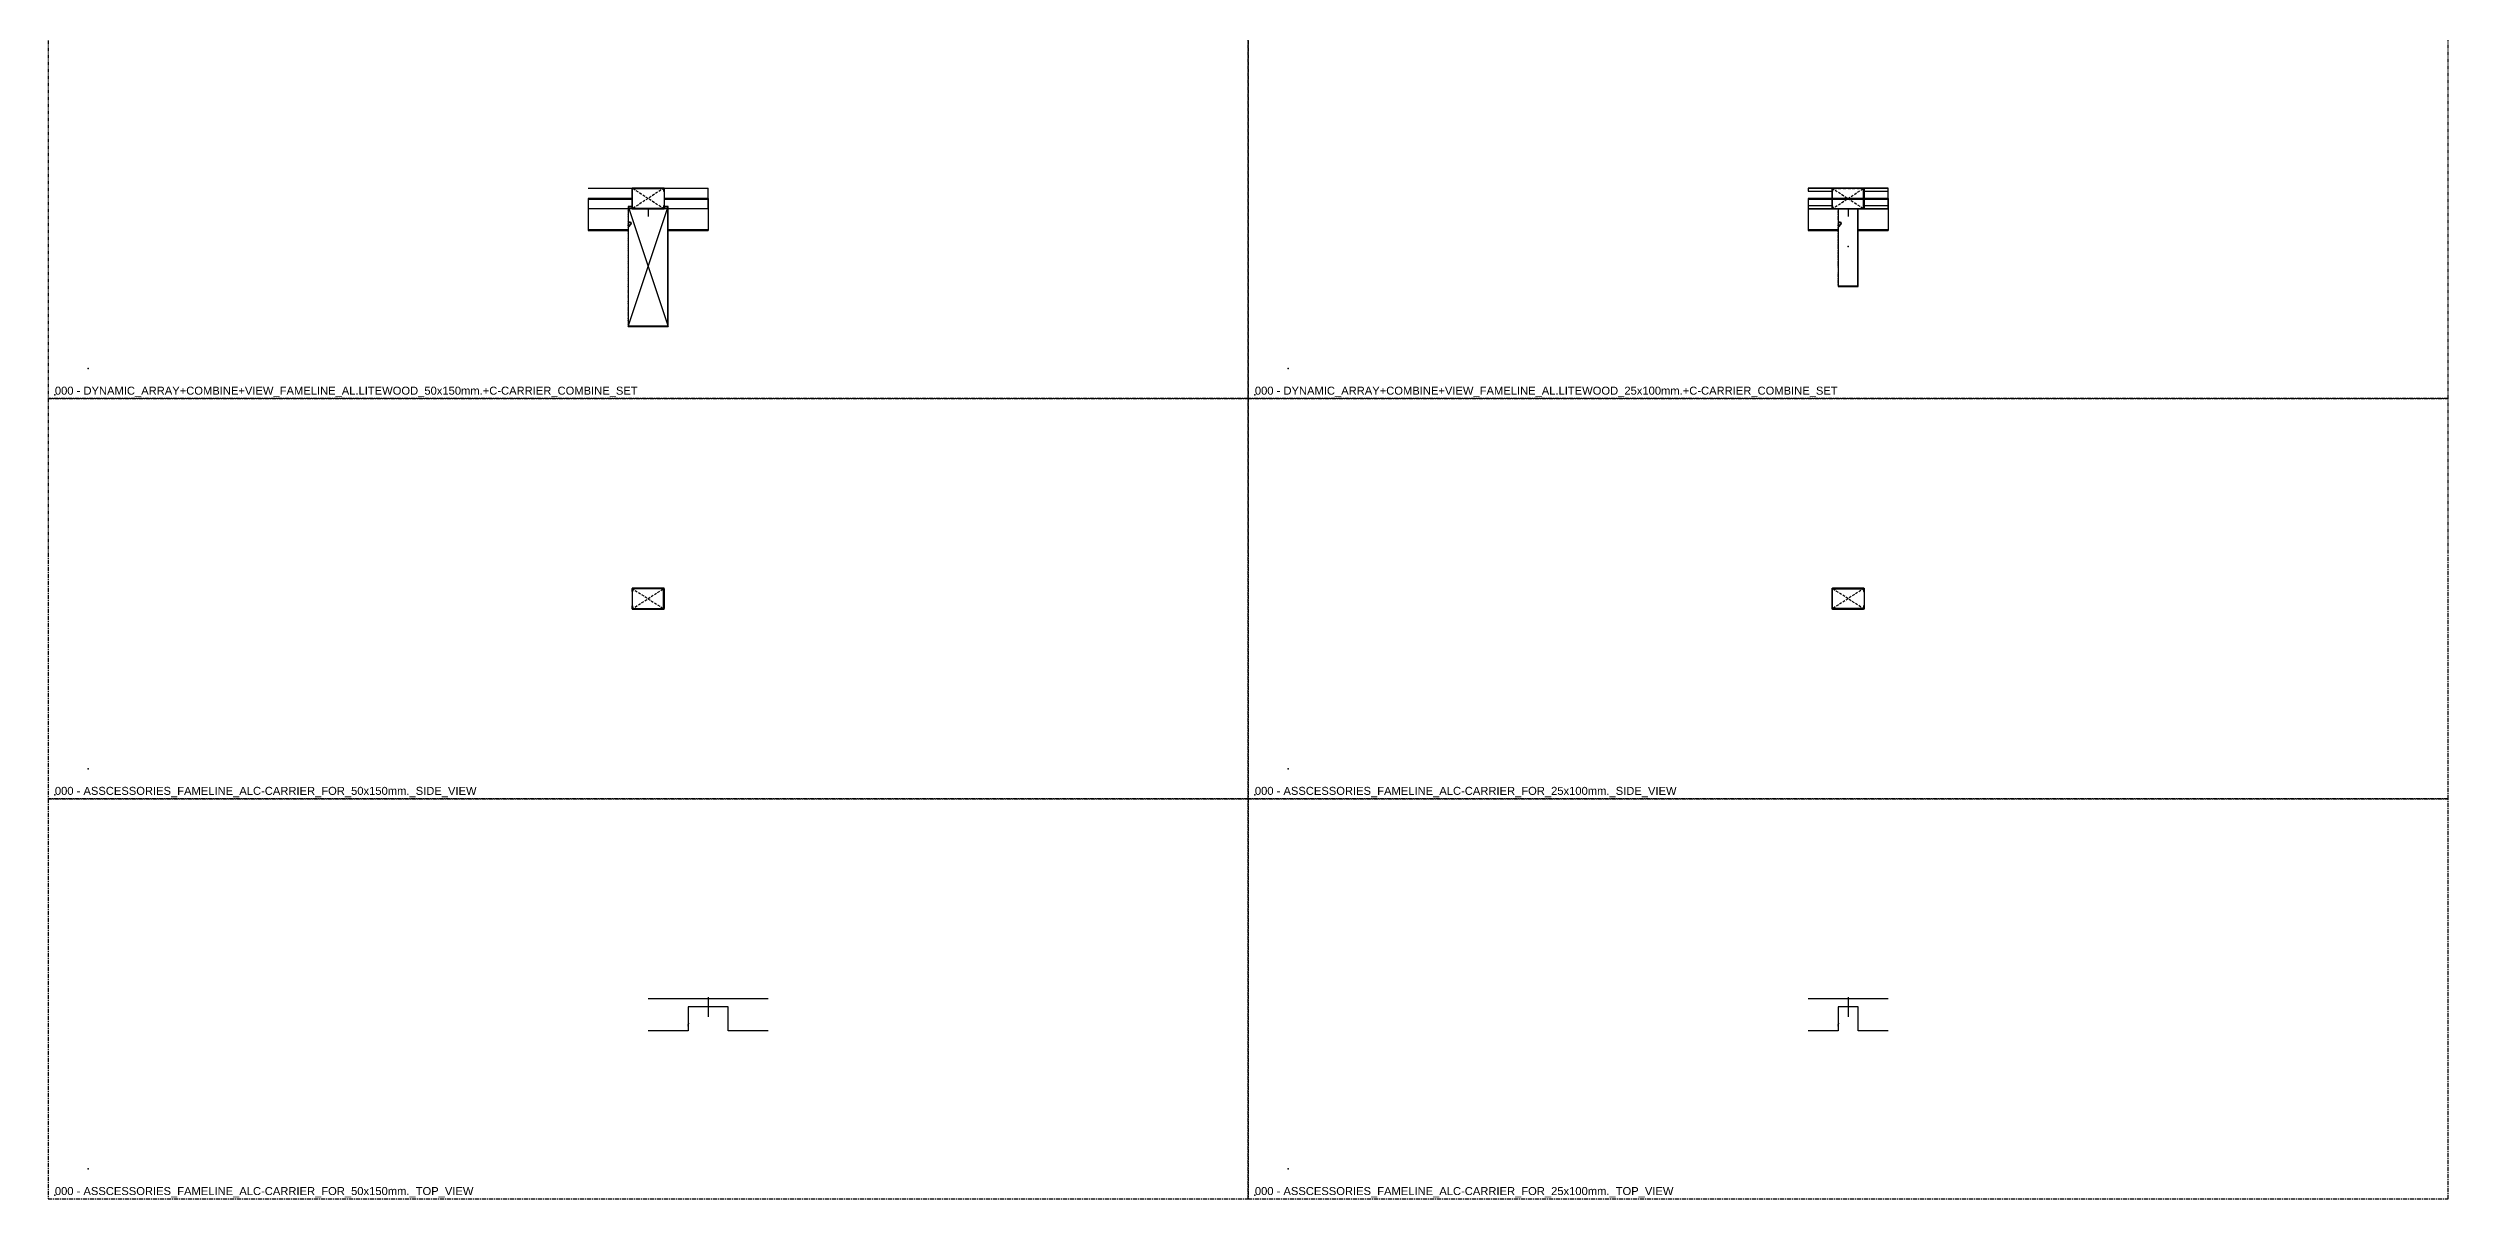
# Model space of a CAD drawing. Header units: millimetres. Extents: x -244126 to 368105, y -173968 to 259060.
# Drawn here: x 161884 to 164884, y 15266 to 16704 of the extents above; entities that cross this region are included whole.
import ezdxf
from ezdxf.enums import TextEntityAlignment as Align

# ---------------------------------------------------------------- set-up
doc = ezdxf.new("R2010")
doc.units = ezdxf.units.MM
doc.header["$MEASUREMENT"] = 0
for name, pattern in [('005_GG_TA_LINE', [13.75, 5, -1.25, 1.25, -1.25, 5]), ('HIDDEN', [9.525, 6.35, -3.175]), ('SLD-Solid', [0])]:
    doc.linetypes.add(name, pattern=pattern)
for name, color, linetype in [('000 - H A T C H', 8, 'Continuous'), ('000 - SYMBOL CON', 1, 'Continuous'), ('000 - WIPEOUT', 250, 'Continuous'), ('001 - ASCESSORIES', 1, 'Continuous'), ('A02_LITEWOOD', 7, 'Continuous'), ('A03_SUN LOUVER', 7, 'Continuous'), ('A04_TUBE SERIES', 7, 'Continuous')]:
    doc.layers.add(name, color=color, linetype=linetype)
doc.styles.get("Standard").update_dxf_attribs({"font": 'arial.ttf'})
doc.styles.add('TA', font='Cordia New.ttf', dxfattribs={"height": 4.5})
pattern_1 = [(45, (-15462.6393, 6516.9696), (-0.67351921, 0.67351921), []), (45, (-15462.1903, 6516.9696), (-0.67351921, 0.67351921), [])]
pattern_2 = [(315, (-64.94725, 225.887), (0.6735192, 0.6735192), []), (315, (-64.94725, 225.438), (0.6735192, 0.6735192), [])]

# ---------------------------------------------------------------- blocks, each defined once
blk = doc.blocks.new('000 - ASSCESSORIES_FAMELINE_ALC-CARRIER_FOR_50x150mm._SIDE_VIEW')
blk.add_wipeout([(-20, -13), (20, -13), (20, 13), (-20, 13)]).dxf.layer = '000 - WIPEOUT'
at = {"layer": '000 - H A T C H'}
h = blk.add_hatch(dxfattribs=at)
h.set_pattern_fill('ANSI32', color=256, scale=0.1)
h.set_pattern_definition(pattern_1)
edge = h.paths.add_edge_path()
edge.add_line((-20, 9), (-20, 12.3))
edge.add_arc((-19.3, 12.3), 0.7, 90, 180, ccw=False)
edge.add_line((-19.3, 13), (19.3, 13))
edge.add_arc((19.3, 12.3), 0.7, 0, 90, ccw=False)
edge.add_line((20, 12.3), (20, -12.3))
edge.add_arc((19.3, -12.3), 0.7, 270, 360, ccw=False)
edge.add_line((19.3, -13), (-19.3, -13))
edge.add_arc((-19.3, -12.3), 0.7, 180, 270, ccw=False)
edge.add_line((-20, -12.3), (-20, -9))
edge.add_line((-20, -9), (-19.3, -9))
edge.add_line((-19.3, -9), (-19.3, -12.1))
edge.add_arc((-19.1, -12.1), 0.2, 180, 270)
edge.add_line((-19.1, -12.3), (19.1, -12.3))
edge.add_arc((19.1, -12.1), 0.2, 270, 360)
edge.add_line((19.3, -12.1), (19.3, 12.1))
edge.add_arc((19.1, 12.1), 0.2, 0, 90)
edge.add_line((19.1, 12.3), (-19.1, 12.3))
edge.add_arc((-19.1, 12.1), 0.2, 90, 180)
edge.add_line((-19.3, 12.1), (-19.3, 9))
edge.add_line((-19.3, 9), (-20, 9))
at = {"layer": '000 - SYMBOL CON', "color": 8, "linetype": 'HIDDEN', "ltscale": 0.5}
for points in [[(-20, -13), (20, 13)], [(-20, 13), (20, -13)]]:
    blk.add_lwpolyline(points, dxfattribs=at)
at = {"layer": '001 - ASCESSORIES', "color": 0}
blk.add_lwpolyline([(-20, 9), (-20, 12.3, -0.414214), (-19.3, 13), (19.3, 13, -0.414214), (20, 12.3), (20, -12.3, -0.414214), (19.3, -13), (-19.3, -13, -0.414214), (-20, -12.3), (-20, -9), (-19.3, -9), (-19.3, -12.1, 0.414214), (-19.1, -12.3), (19.1, -12.3, 0.414214), (19.3, -12.1), (19.3, 12.1, 0.414214), (19.1, 12.3), (-19.1, 12.3, 0.414214), (-19.3, 12.1), (-19.3, 9)], format="xyb", close=True, dxfattribs=at)
at = {"layer": 'Defpoints', "color": 250}
blk.add_lwpolyline([(-20, -13), (20, -13), (20, 13), (-20, 13)], close=True, dxfattribs=at)
blk = doc.blocks.new('000 - ASSCESSORIES_FAMELINE_ALC-CARRIER_FOR_50x150mm._TOP_VIEW')
at = {"layer": '001 - ASCESSORIES', "color": 0}
for p, q in [((0, 150), (0, 0)), ((40, 150), (40, 100)), ((40, 50), (40, 0))]:
    blk.add_line(p, q, dxfattribs=at)
at = {"layer": '001 - ASCESSORIES', "color": 0, "linetype": 'SLD-Solid', "lineweight": 15}
blk.add_line((32, 50), (31.2, 50.2), dxfattribs=at)
at = {"layer": '001 - ASCESSORIES', "color": 0}
for points in [[(40, 100), (10, 100), (10, 50), (40, 50)], [(34.2, 50), (30.4, 51.1), (30.3, 50.5)], [(32, 50), (30.3, 50.5)]]:
    blk.add_lwpolyline(points, dxfattribs=at)
at = {"layer": '001 - ASCESSORIES', "color": 0, "linetype": 'SLD-Solid', "lineweight": 15}
blk.add_arc((270.3, 886), 868.8, 253.9699, 254.0359, dxfattribs=at)
at = {"layer": 'Defpoints', "color": 250}
blk.add_lwpolyline([(-2.3, 75), (22.3, 75)], dxfattribs=at)
blk = doc.blocks.new('*U3118')
at = {"color": 250}
blk.add_wipeout([(-50, -12.5), (50, -12.5), (50, 12.5), (-50, 12.5)], dxfattribs=at).dxf.layer = '000 - WIPEOUT'
blk.add_point((0, 0))
at = {"layer": 'A02_LITEWOOD', "color": 0, "linetype": 'SLD-Solid', "lineweight": 15}
blk.add_lwpolyline([(-48.4, -1.8), (-47.7, -1.8), (-47.7, 1.3, 0.414214), (-48.6, 2.2), (-49.1, 2.2, 0.414214), (-50, 1.3), (-50, -11.4, 0.414214), (-48.9, -12.5), (-31.2, -12.5, 0.414214), (-30, -11.4), (-30, -9.9, -0.616061), (-28.5, -9.2), (-24.4, -12.3, 0.164473), (-23.9, -12.5), (48.8, -12.5, 0.414214), (50, -11.4), (50, 11.3, 0.414214), (48.8, 12.5), (-48.9, 12.5, 0.414214), (-50, 11.3), (-50, 3.2, 0.414214), (-49.1, 2.3), (-48.5, 2.3, -0.414214), (-47.6, 1.4), (-47.6, -1.8, -0.414214), (-48, -2.2), (-48, -2.2, -0.414214), (-48.5, -1.8), (-48.5, 1.4), (-49.2, 1.4), (-49.2, -1.8, 1.000966), (-46.9, -1.8), (-46.9, 1.4, 0.414214), (-48.5, 3), (-49.1, 3, -0.414214), (-49.3, 3.2), (-49.3, 11.3, -0.414214), (-48.9, 11.8), (48.8, 11.8, -0.414214), (49.3, 11.3), (49.3, -11.4, -0.414214), (48.8, -11.8), (-23.9, -11.8, -0.164473), (-24, -11.8), (-28.1, -8.6, 0.617259), (-30.7, -9.9), (-30.7, -11.4, -0.414214), (-31.2, -11.8), (-48.9, -11.8, -0.414214), (-49.3, -11.4), (-49.3, 1.3, -0.414214), (-49.1, 1.5), (-48.6, 1.5, -0.414214), (-48.4, 1.3)], format="xyb", close=True, dxfattribs=at)
blk = doc.blocks.new('000 - FAMELINE_AL.LITEWOOD_25x100mm._CUT_VIEW')
at = {"color": 250}
blk.add_wipeout([(-50, 12.5), (-50, -12.5), (50, -12.5), (50, 12.5)], dxfattribs=at).dxf.layer = '000 - WIPEOUT'
at = {"layer": '000 - H A T C H'}
h = blk.add_hatch(dxfattribs=at)
h.set_pattern_fill('ANSI32', color=256, scale=2)
edge = h.paths.add_edge_path()
edge.add_line((-48.4, -1.8), (-47.7, -1.8))
edge.add_line((-47.7, -1.8), (-47.7, 1.3))
edge.add_arc((-48.6, 1.3), 0.9, 360, 450)
edge.add_line((-48.6, 2.2), (-49.1, 2.2))
edge.add_arc((-49.1, 1.3), 0.9, 90, 180)
edge.add_line((-50, 1.3), (-50, -11.4))
edge.add_arc((-48.8, -11.3), 1.15, 180, 270)
edge.add_line((-48.9, -12.5), (-31.2, -12.5))
edge.add_arc((-31.2, -11.3), 1.15, 270, 360)
edge.add_line((-30, -11.4), (-30, -9.9))
edge.add_arc((-29.1, -9.9), 0.938, 53.0492, 179.5916, ccw=False)
edge.add_line((-28.5, -9.2), (-24.4, -12.3))
edge.add_arc((-23.9, -11.6), 0.9, 232.64, 270)
edge.add_line((-23.9, -12.5), (48.8, -12.5))
edge.add_arc((48.8, -11.3), 1.15, 270, 360)
edge.add_line((50, -11.4), (50, 11.3))
edge.add_arc((48.9, 11.3), 1.15, 360, 450)
edge.add_line((48.9, 12.5), (-48.8, 12.5))
edge.add_arc((-48.8, 11.3), 1.15, 90, 180)
edge.add_line((-50, 11.4), (-50, 3.2))
edge.add_arc((-49.1, 3.2), 0.9, 180, 270)
edge.add_line((-49.1, 2.3), (-48.5, 2.3))
edge.add_arc((-48.5, 1.4), 0.9, 0, 90, ccw=False)
edge.add_line((-47.6, 1.4), (-47.6, -1.8))
edge.add_arc((-48, -1.8), 0.45, 270, 360, ccw=False)
edge.add_line((-48, -2.2), (-48, -2.2))
edge.add_arc((-48, -1.8), 0.45, 180, 270, ccw=False)
edge.add_line((-48.5, -1.8), (-48.5, 1.4))
edge.add_line((-48.5, 1.4), (-49.2, 1.4))
edge.add_line((-49.2, 1.4), (-49.2, -1.8))
edge.add_arc((-48, -1.8), 1.17, 179.8894, 360)
edge.add_line((-46.9, -1.8), (-46.9, 1.4))
edge.add_arc((-48.5, 1.4), 1.6, 360, 450)
edge.add_line((-48.5, 3), (-49.1, 3))
edge.add_arc((-49.1, 3.2), 0.2, 180, 270, ccw=False)
edge.add_line((-49.3, 3.2), (-49.3, 11.4))
edge.add_arc((-48.8, 11.4), 0.45, 90, 180, ccw=False)
edge.add_line((-48.8, 11.8), (48.9, 11.8))
edge.add_arc((48.9, 11.4), 0.45, 0, 90, ccw=False)
edge.add_line((49.3, 11.4), (49.3, -11.4))
edge.add_arc((48.8, -11.3), 0.45, 270, 360, ccw=False)
edge.add_line((48.8, -11.8), (-23.9, -11.8))
edge.add_arc((-23.9, -11.6), 0.2, 232.64, 270, ccw=False)
edge.add_line((-24, -11.8), (-28.1, -8.6))
edge.add_arc((-29.1, -9.9), 1.64, 52.9496, 179.691)
edge.add_line((-30.7, -9.9), (-30.7, -11.4))
edge.add_arc((-31.1, -11.3), 0.45, 270, 360, ccw=False)
edge.add_line((-31.2, -11.8), (-48.9, -11.8))
edge.add_arc((-48.9, -11.3), 0.45, 180, 270, ccw=False)
edge.add_line((-49.3, -11.4), (-49.3, 1.3))
edge.add_arc((-49.1, 1.3), 0.2, 90, 180, ccw=False)
edge.add_line((-49.1, 1.5), (-48.6, 1.5))
edge.add_arc((-48.6, 1.3), 0.2, 0, 90, ccw=False)
edge.add_line((-48.4, 1.3), (-48.4, -1.8))
h.paths.add_polyline_path([(-50, -12.5), (50, -12.5), (50, 12.5), (-50, 12.5)], flags=0)
at = {"layer": 'Defpoints', "color": 250}
blk.add_lwpolyline([(-50, 12.5), (-50, -12.5), (50, -12.5), (50, 12.5)], close=True, dxfattribs=at)
at = {"layer": 'A02_LITEWOOD', "color": 0}
blk.add_blockref('*U3118', (0, 0), dxfattribs=at)
at = {"layer": 'A03_SUN LOUVER', "color": 0}
blk.add_point((0, 0), dxfattribs=at)
blk = doc.blocks.new('000 - ASSCESSORIES_FAMELINE_ALC-CARRIER_FOR_25x100mm._TOP_VIEW')
at = {"layer": '001 - ASCESSORIES', "color": 0}
for p, q in [((0, 100), (0, 0)), ((40, 100), (40, 62.5)), ((40, 37.5), (40, 0))]:
    blk.add_line(p, q, dxfattribs=at)
at = {"layer": '001 - ASCESSORIES', "color": 0, "linetype": 'SLD-Solid', "lineweight": 15}
blk.add_line((32, 37.5), (31.2, 37.7), dxfattribs=at)
at = {"layer": '001 - ASCESSORIES', "color": 0}
for points in [[(40, 62.5), (10, 62.5), (10, 37.5), (40, 37.5)], [(34.2, 37.5), (30.4, 38.6), (30.3, 38)], [(32, 37.5), (30.3, 38)]]:
    blk.add_lwpolyline(points, dxfattribs=at)
at = {"layer": '001 - ASCESSORIES', "color": 0, "linetype": 'SLD-Solid', "lineweight": 15}
blk.add_arc((270.3, 873.5), 868.8, 253.9699, 254.0359, dxfattribs=at)
at = {"layer": 'Defpoints', "color": 250}
blk.add_lwpolyline([(-2.3, 50), (22.3, 50)], dxfattribs=at)
blk = doc.blocks.new('000 - ASSCESSORIES_FAMELINE_ALC-CARRIER_FOR_25x100mm._SIDE_VIEW')
blk.add_wipeout([(-20, -13), (20, -13), (20, 13), (-20, 13)]).dxf.layer = '000 - WIPEOUT'
at = {"layer": '000 - H A T C H'}
h = blk.add_hatch(dxfattribs=at)
h.set_pattern_fill('ANSI32', color=256, scale=0.1)
h.set_pattern_definition(pattern_1)
edge = h.paths.add_edge_path()
edge.add_line((-20, 9), (-20, 12.3))
edge.add_arc((-19.3, 12.3), 0.7, 90, 180, ccw=False)
edge.add_line((-19.3, 13), (19.3, 13))
edge.add_arc((19.3, 12.3), 0.7, 0, 90, ccw=False)
edge.add_line((20, 12.3), (20, -12.3))
edge.add_arc((19.3, -12.3), 0.7, 270, 360, ccw=False)
edge.add_line((19.3, -13), (-19.3, -13))
edge.add_arc((-19.3, -12.3), 0.7, 180, 270, ccw=False)
edge.add_line((-20, -12.3), (-20, -9))
edge.add_line((-20, -9), (-19.3, -9))
edge.add_line((-19.3, -9), (-19.3, -12.1))
edge.add_arc((-19.1, -12.1), 0.2, 180, 270)
edge.add_line((-19.1, -12.3), (19.1, -12.3))
edge.add_arc((19.1, -12.1), 0.2, 270, 360)
edge.add_line((19.3, -12.1), (19.3, 12.1))
edge.add_arc((19.1, 12.1), 0.2, 0, 90)
edge.add_line((19.1, 12.3), (-19.1, 12.3))
edge.add_arc((-19.1, 12.1), 0.2, 90, 180)
edge.add_line((-19.3, 12.1), (-19.3, 9))
edge.add_line((-19.3, 9), (-20, 9))
at = {"layer": '000 - SYMBOL CON', "color": 8, "linetype": 'HIDDEN', "ltscale": 0.5}
for points in [[(-20, -13), (20, 13)], [(-20, 13), (20, -13)]]:
    blk.add_lwpolyline(points, dxfattribs=at)
at = {"layer": '001 - ASCESSORIES', "color": 0}
blk.add_lwpolyline([(-20, 9), (-20, 12.3, -0.414214), (-19.3, 13), (19.3, 13, -0.414214), (20, 12.3), (20, -12.3, -0.414214), (19.3, -13), (-19.3, -13, -0.414214), (-20, -12.3), (-20, -9), (-19.3, -9), (-19.3, -12.1, 0.414214), (-19.1, -12.3), (19.1, -12.3, 0.414214), (19.3, -12.1), (19.3, 12.1, 0.414214), (19.1, 12.3), (-19.1, 12.3, 0.414214), (-19.3, 12.1), (-19.3, 9)], format="xyb", close=True, dxfattribs=at)
at = {"layer": 'Defpoints', "color": 250}
blk.add_lwpolyline([(-20, -13), (20, -13), (20, 13), (-20, 13)], close=True, dxfattribs=at)
blk = doc.blocks.new('*U3028')
at = {"layer": 'A02_LITEWOOD', "color": 0, "rotation": 270}
blk.add_blockref('000 - FAMELINE_AL.LITEWOOD_25x100mm._CUT_VIEW', (0, -60), dxfattribs=at)
at = {"layer": 'A04_TUBE SERIES', "color": 0, "style": 'TA', "flags": 1}
for tag, p in [('ITEM_VALUE', (50, -212.5)), ('PRODUCT_NAME_VALUE', (300, -212.5)), ('ITEM_NUMBER_VALUE', (600, -212.5)), ('PRODUCT_CODE_VALUE', (800, -212.5)), ('SELLING_PRICE_VALUE', (1000, -212.5)), ('UNIT_VALUE', (1150, -212.5)), ('TYPE_OF_COLOR_VALUE', (1275, -212.5)), ('SECTION_VALUE', (1425, -212.5))]:
    blk.add_attdef(tag, text='', height=9, dxfattribs=at).set_placement(p, align=Align.MIDDLE_CENTER)
at = {"layer": '001 - ASCESSORIES', "color": 4}
for points in [[(-50, -39.3), (-50, -40), (-12.5, -40), (-12.5, -39.3)], [(12.5, -39.3), (12.5, -40), (50, -40), (50, -39.3)]]:
    blk.add_lwpolyline(points, close=True, dxfattribs=at)
at = {"color": 250}
blk.add_wipeout([(-50, -13), (50, -13), (50, 13), (-50, 13)], dxfattribs=at).dxf.layer = '000 - WIPEOUT'
at = {"color": 3}
for points in [[(-50, 9), (50, 9), (50, 13), (-50, 13)], [(-50, -13), (50, -13), (50, -9), (-50, -9)]]:
    blk.add_lwpolyline(points, close=True, dxfattribs=at)
at = {"layer": '001 - ASCESSORIES', "color": 0}
for p, q in [((-50, 0), (-50, -40)), ((50, 0), (50, -40))]:
    blk.add_line(p, q, dxfattribs=at)
at = {"layer": 'A02_LITEWOOD', "color": 0}
blk.add_line((50, -13), (50, 13), dxfattribs=at)
for points in [[(-50, 13), (-12.5, 13), (-12.5, -13), (-50, -13)], [(50, -13), (12.5, -13), (12.5, 13), (50, 13)]]:
    blk.add_lwpolyline(points, dxfattribs=at)
at = {"layer": 'A02_LITEWOOD', "color": 1}
blk.add_lwpolyline([(-12.5, -13), (12.5, -13), (12.5, 13), (-12.5, 13)], close=True, dxfattribs=at)
at = {"layer": '001 - ASCESSORIES', "color": 0, "rotation": 270}
blk.add_blockref('000 - ASSCESSORIES_FAMELINE_ALC-CARRIER_FOR_25x100mm._TOP_VIEW', (-50, 0), dxfattribs=at)
at = {"layer": '001 - ASCESSORIES', "color": 0, "xscale": -1}
blk.add_blockref('000 - ASSCESSORIES_FAMELINE_ALC-CARRIER_FOR_25x100mm._SIDE_VIEW', (0, 0), dxfattribs=at)
at = {"layer": '001 - ASCESSORIES', "color": 0}
blk.add_blockref('000 - ASSCESSORIES_FAMELINE_ALC-CARRIER_FOR_25x100mm._SIDE_VIEW', (0, 0), dxfattribs=at)
at = {"layer": '000 - H A T C H'}
h = blk.add_hatch(dxfattribs=at)
h.set_pattern_fill('ANSI32', color=256, scale=0.1, angle=-90)
h.set_pattern_definition(pattern_2)
h.paths.add_polyline_path([(12.5, -39.3), (12.5, -40), (50, -40), (50, -39.3)])
h.paths.add_polyline_path([(-50, 0), (-50, -0.7), (50, -0.7), (50, 0)])
h.paths.add_polyline_path([(-50, -39.3), (-50, -40), (-12.5, -40), (-12.5, -39.3)])
at = {"layer": '001 - ASCESSORIES', "color": 4}
blk.add_lwpolyline([(-50, 0), (-50, -0.7), (50, -0.7), (50, 0)], close=True, dxfattribs=at)
blk = doc.blocks.new('*U3117')
at = {"color": 250}
blk.add_wipeout([(-75, -25), (75, -25), (75, 25), (-75, 25)], dxfattribs=at).dxf.layer = '000 - WIPEOUT'
blk.add_point((0, 0))
at = {"layer": 'A02_LITEWOOD', "color": 0, "linetype": 'SLD-Solid', "lineweight": 15}
blk.add_lwpolyline([(-73.4, -1.8), (-72.7, -1.8), (-72.7, 1.3, 0.414214), (-73.6, 2.2), (-74.1, 2.2, 0.414214), (-75, 1.3), (-75, -23.9, 0.414214), (-73.9, -25), (-56.2, -25, 0.414214), (-55, -23.9), (-55, -22.4, -0.616061), (-53.5, -21.7), (-49.4, -24.8, 0.164473), (-48.9, -25), (73.8, -25, 0.414214), (75, -23.9), (75, 23.8, 0.414214), (73.8, 25), (-73.9, 25, 0.414214), (-75, 23.8), (-75, 3.2, 0.414214), (-74.1, 2.3), (-73.5, 2.3, -0.414214), (-72.6, 1.4), (-72.6, -1.8, -0.414214), (-73, -2.2), (-73, -2.2, -0.414214), (-73.5, -1.8), (-73.5, 1.4), (-74.2, 1.4), (-74.2, -1.8, 1.000966), (-71.9, -1.8), (-71.9, 1.4, 0.414214), (-73.5, 3), (-74.1, 3, -0.414214), (-74.3, 3.2), (-74.3, 23.8, -0.414214), (-73.9, 24.3), (73.8, 24.3, -0.414214), (74.3, 23.8), (74.3, -23.9, -0.414214), (73.8, -24.3), (-48.9, -24.3, -0.164473), (-49, -24.3), (-53.1, -21.1, 0.617259), (-55.7, -22.4), (-55.7, -23.9, -0.414214), (-56.2, -24.3), (-73.9, -24.3, -0.414214), (-74.3, -23.9), (-74.3, 1.3, -0.414214), (-74.1, 1.5), (-73.6, 1.5, -0.414214), (-73.4, 1.3)], format="xyb", close=True, dxfattribs=at)
blk = doc.blocks.new('000 - FAMELINE_AL.LITEWOOD_50x150mm._CUT_VIEW')
at = {"color": 250}
blk.add_wipeout([(-75, 25), (-75, -25), (75, -25), (75, 25)], dxfattribs=at).dxf.layer = '000 - WIPEOUT'
at = {"layer": '000 - H A T C H'}
h = blk.add_hatch(dxfattribs=at)
h.set_pattern_fill('ANSI32', color=8, scale=5)
h.set_pattern_definition([(45, (0, -84.774), (-1.325825, 1.325825), []), (45, (0.8839, -84.774), (-1.325825, 1.325825), [])])
edge = h.paths.add_edge_path()
edge.add_line((-73.4, -1.8), (-72.7, -1.8))
edge.add_line((-72.7, -1.8), (-72.7, 1.3))
edge.add_arc((-73.6, 1.3), 0.9, 360, 450)
edge.add_line((-73.6, 2.2), (-74.1, 2.2))
edge.add_arc((-74.1, 1.3), 0.9, 90, 180)
edge.add_line((-75, 1.3), (-75, -23.8))
edge.add_arc((-73.8, -23.8), 1.15, 180, 270)
edge.add_line((-73.9, -25), (-56.2, -25))
edge.add_arc((-56.2, -23.8), 1.15, 270, 360)
edge.add_line((-55, -23.9), (-55, -22.4))
edge.add_arc((-54.1, -22.4), 0.938, 53.0492, 179.5916, ccw=False)
edge.add_line((-53.5, -21.7), (-49.4, -24.8))
edge.add_arc((-48.9, -24.1), 0.9, 232.64, 270)
edge.add_line((-48.9, -25), (73.8, -25))
edge.add_arc((73.8, -23.8), 1.15, 270, 360)
edge.add_line((75, -23.9), (75, 23.8))
edge.add_arc((73.9, 23.9), 1.15, 360, 450)
edge.add_line((73.9, 25), (-73.8, 25))
edge.add_arc((-73.8, 23.9), 1.15, 90, 180)
edge.add_line((-75, 23.9), (-75, 3.2))
edge.add_arc((-74.1, 3.2), 0.9, 180, 270)
edge.add_line((-74.1, 2.3), (-73.5, 2.3))
edge.add_arc((-73.5, 1.4), 0.9, 0, 90, ccw=False)
edge.add_line((-72.6, 1.4), (-72.6, -1.8))
edge.add_arc((-73, -1.8), 0.45, 270, 360, ccw=False)
edge.add_line((-73, -2.2), (-73, -2.2))
edge.add_arc((-73, -1.8), 0.45, 180, 270, ccw=False)
edge.add_line((-73.5, -1.8), (-73.5, 1.4))
edge.add_line((-73.5, 1.4), (-74.2, 1.4))
edge.add_line((-74.2, 1.4), (-74.2, -1.8))
edge.add_arc((-73, -1.8), 1.17, 179.8894, 360)
edge.add_line((-71.9, -1.8), (-71.9, 1.4))
edge.add_arc((-73.5, 1.4), 1.6, 360, 450)
edge.add_line((-73.5, 3), (-74.1, 3))
edge.add_arc((-74.1, 3.2), 0.2, 180, 270, ccw=False)
edge.add_line((-74.3, 3.2), (-74.3, 23.9))
edge.add_arc((-73.8, 23.9), 0.45, 90, 180, ccw=False)
edge.add_line((-73.8, 24.3), (73.9, 24.3))
edge.add_arc((73.9, 23.9), 0.45, 0, 90, ccw=False)
edge.add_line((74.3, 23.9), (74.3, -23.9))
edge.add_arc((73.8, -23.8), 0.45, 270, 360, ccw=False)
edge.add_line((73.8, -24.3), (-48.9, -24.3))
edge.add_arc((-48.9, -24.1), 0.2, 232.64, 270, ccw=False)
edge.add_line((-49, -24.3), (-53.1, -21.1))
edge.add_arc((-54.1, -22.4), 1.64, 52.9496, 179.691)
edge.add_line((-55.7, -22.4), (-55.7, -23.8))
edge.add_arc((-56.1, -23.8), 0.45, 270, 360, ccw=False)
edge.add_line((-56.2, -24.3), (-73.9, -24.3))
edge.add_arc((-73.9, -23.8), 0.45, 180, 270, ccw=False)
edge.add_line((-74.3, -23.8), (-74.3, 1.3))
edge.add_arc((-74.1, 1.3), 0.2, 90, 180, ccw=False)
edge.add_line((-74.1, 1.5), (-73.6, 1.5))
edge.add_arc((-73.6, 1.3), 0.2, 0, 90, ccw=False)
edge.add_line((-73.4, 1.3), (-73.4, -1.8))
at = {"color": 3}
blk.add_point((0, 0), dxfattribs=at)
at = {"layer": 'Defpoints', "color": 250}
blk.add_lwpolyline([(-75, 25), (-75, -25), (75, -25), (75, 25)], close=True, dxfattribs=at)
at = {"layer": 'A02_LITEWOOD', "color": 0}
blk.add_blockref('*U3117', (0, 0), dxfattribs=at)
at = {"layer": '000 - SYMBOL CON', "color": 8, "linetype": 'ByBlock'}
for p, q in [((-75, -25), (75, 25)), ((75, -25), (-75, 25))]:
    blk.add_line(p, q, dxfattribs=at)
blk = doc.blocks.new('000 - DYNAMIC_ARRAY+COMBINE+VIEW_FAMELINE_AL.LITEWOOD_50x150mm.+C-CARRIER_COMBINE_SET')
at = {"layer": 'A04_TUBE SERIES', "color": 0, "style": 'TA', "flags": 1}
for tag, p in [('ITEM_VALUE', (50, -212.5)), ('PRODUCT_NAME_VALUE', (300, -212.5)), ('ITEM_NUMBER_VALUE', (600, -212.5)), ('PRODUCT_CODE_VALUE', (800, -212.5)), ('SELLING_PRICE_VALUE', (1000, -212.5)), ('UNIT_VALUE', (1150, -212.5)), ('TYPE_OF_COLOR_VALUE', (1275, -212.5)), ('SECTION_VALUE', (1425, -212.5))]:
    blk.add_attdef(tag, text='', height=9, dxfattribs=at).set_placement(p, align=Align.MIDDLE_CENTER)
at = {"color": 250}
blk.add_wipeout([(-75, -13), (75, -13), (75, 13), (-75, 13)], dxfattribs=at).dxf.layer = '000 - WIPEOUT'
at = {"layer": '001 - ASCESSORIES', "color": 0}
for p, q in [((-75, 0), (-75, -40)), ((75, 0), (75, -40))]:
    blk.add_line(p, q, dxfattribs=at)
at = {"layer": 'A02_LITEWOOD', "color": 0}
blk.add_line((75, -13), (75, 13), dxfattribs=at)
at = {"layer": 'A02_LITEWOOD', "color": 1}
blk.add_lwpolyline([(-20, -13), (20, -13), (20, 13), (-20, 13)], close=True, dxfattribs=at)
at = {"layer": 'A02_LITEWOOD', "color": 3, "rotation": 270}
blk.add_blockref('000 - FAMELINE_AL.LITEWOOD_50x150mm._CUT_VIEW', (0, -85), dxfattribs=at)
at = {"layer": '000 - H A T C H'}
h = blk.add_hatch(dxfattribs=at)
h.set_pattern_fill('ANSI32', color=256, scale=0.1, angle=-90)
h.set_pattern_definition(pattern_2)
h.paths.add_polyline_path([(25, -39.3), (25, -40), (75, -40), (75, -39.3)])
h.paths.add_polyline_path([(-75, 0), (-75, -0.7), (75, -0.7), (75, 0)])
h.paths.add_polyline_path([(-75, -39.3), (-75, -40), (-25, -40), (-25, -39.3)])
at = {"layer": '001 - ASCESSORIES', "color": 4}
for points in [[(-75, 0), (-75, -0.7), (75, -0.7), (75, 0)], [(-75, -39.3), (-75, -40), (-25, -40), (-25, -39.3)], [(25, -39.3), (25, -40), (75, -40), (75, -39.3)]]:
    blk.add_lwpolyline(points, close=True, dxfattribs=at)
at = {"layer": 'A02_LITEWOOD', "color": 0}
for points in [[(-75, 13), (-20, 13), (-20, -13), (-75, -13)], [(75, -13), (20, -13), (20, 13), (75, 13)]]:
    blk.add_lwpolyline(points, dxfattribs=at)
at = {"layer": '001 - ASCESSORIES', "color": 0, "rotation": 270}
blk.add_blockref('000 - ASSCESSORIES_FAMELINE_ALC-CARRIER_FOR_50x150mm._TOP_VIEW', (-75, 0), dxfattribs=at)
at = {"layer": '001 - ASCESSORIES', "color": 0}
blk.add_blockref('000 - ASSCESSORIES_FAMELINE_ALC-CARRIER_FOR_50x150mm._SIDE_VIEW', (0, 0), dxfattribs=at)
at = {"layer": '001 - ASCESSORIES', "color": 0, "xscale": -1}
blk.add_blockref('000 - ASSCESSORIES_FAMELINE_ALC-CARRIER_FOR_50x150mm._SIDE_VIEW', (0, 0), dxfattribs=at)
blk = doc.blocks.new('*U2995')
at = {"color": 0, "linetype": '005_GG_TA_LINE'}
blk.add_lwpolyline([(0, 0), (1500, 0), (1500, 500), (0, 500)], close=True, dxfattribs=at)
for p in [(50, 37.5), (8.6, 4.9)]:
    blk.add_point(p, dxfattribs=at)
blk.add_attdef('NAMEBLK', (8.6, 4.9), '', height=10, dxfattribs=at)

msp = doc.modelspace()

# ---------------------------------------------------------------- block references
at = {"layer": '001 - ASCESSORIES', "color": 0}
for name, p in [('000 - DYNAMIC_ARRAY+COMBINE+VIEW_FAMELINE_AL.LITEWOOD_50x150mm.+C-CARRIER_COMBINE_SET', (162634.1015, 16516.19352)), ('*U3028', (164134.1015, 16516.19352)), ('000 - ASSCESSORIES_FAMELINE_ALC-CARRIER_FOR_50x150mm._SIDE_VIEW', (162634.1015, 16016.19352))]:
    msp.add_blockref(name, p, dxfattribs=at)
at = {"layer": '001 - ASCESSORIES', "color": 0, "xscale": -1}
msp.add_blockref('000 - ASSCESSORIES_FAMELINE_ALC-CARRIER_FOR_25x100mm._SIDE_VIEW', (164134.1015, 16016.19352), dxfattribs=at)
at = {"layer": '001 - ASCESSORIES', "linetype": '005_GG_TA_LINE'}
for p, values in [((161884.1015, 15266.19352), {'NAMEBLK': '000 - ASSCESSORIES_FAMELINE_ALC-CARRIER_FOR_50x150mm._TOP_VIEW'}), ((163384.1015, 15266.19352), {'NAMEBLK': '000 - ASSCESSORIES_FAMELINE_ALC-CARRIER_FOR_25x100mm._TOP_VIEW'})]:
    msp.add_blockref('*U2995', p, dxfattribs=at).add_auto_attribs(values)
at = {"layer": '001 - ASCESSORIES', "color": 0, "rotation": 270}
for name, p in [('000 - ASSCESSORIES_FAMELINE_ALC-CARRIER_FOR_50x150mm._TOP_VIEW', (162634.1015, 15516.19352)), ('000 - ASSCESSORIES_FAMELINE_ALC-CARRIER_FOR_25x100mm._TOP_VIEW', (164084.1015, 15516.19352))]:
    msp.add_blockref(name, p, dxfattribs=at)

# ---------------------------------------------------------------- next in the draw order: block references
at = {"layer": '001 - ASCESSORIES', "linetype": '005_GG_TA_LINE'}
for p, values in [((161884.1015, 16266.19352), {'NAMEBLK': '000 - DYNAMIC_ARRAY+COMBINE+VIEW_FAMELINE_AL.LITEWOOD_50x150mm.+C-CARRIER_COMBINE_SET'}), ((163384.1015, 16266.19352), {'NAMEBLK': '000 - DYNAMIC_ARRAY+COMBINE+VIEW_FAMELINE_AL.LITEWOOD_25x100mm.+C-CARRIER_COMBINE_SET'}), ((161884.1015, 15766.19352), {'NAMEBLK': '000 - ASSCESSORIES_FAMELINE_ALC-CARRIER_FOR_50x150mm._SIDE_VIEW'}), ((163384.1015, 15766.19352), {'NAMEBLK': '000 - ASSCESSORIES_FAMELINE_ALC-CARRIER_FOR_25x100mm._SIDE_VIEW'})]:
    msp.add_blockref('*U2995', p, dxfattribs=at).add_auto_attribs(values)

doc.saveas('drawing.dxf')
